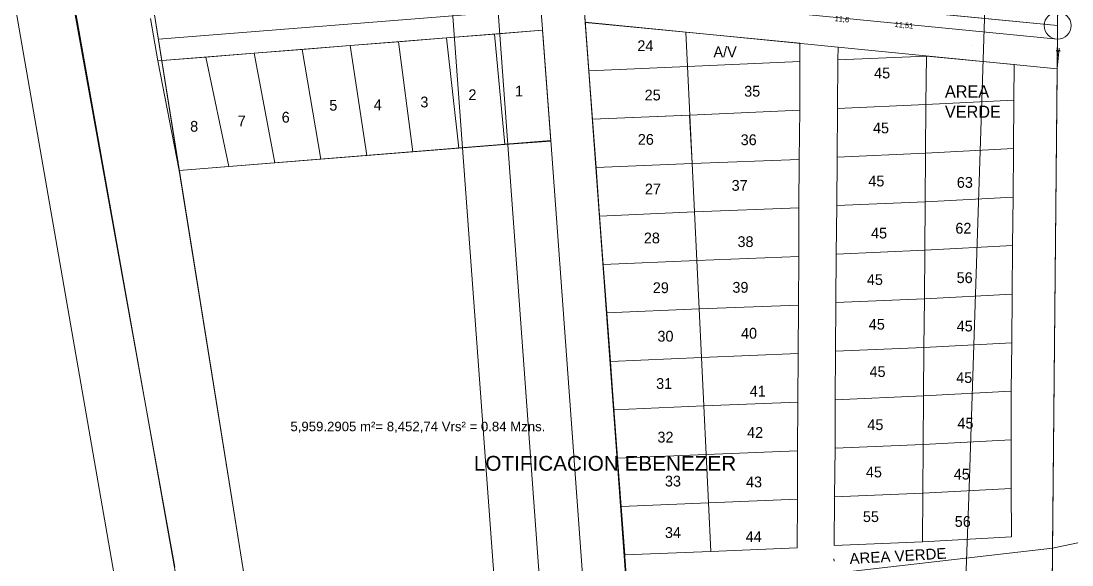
# Model space of a CAD drawing. Header units: millimetres. Extents: x 612493 to 615450, y 1317139 to 1319419.
# Drawn here: x 613604.8 to 613799.8, y 1318093.2 to 1318194.1 of the extents above; entities that cross this region are included whole.
import ezdxf

# ---------------------------------------------------------------- set-up
doc = ezdxf.new("R2010")
doc.units = ezdxf.units.MM
for name, color, linetype in [('2', 7, 'Continuous'), ('CVL_CUADCON_LIN', 8, 'Continuous'), ('CVL_CUADCON_TX', 2, 'Continuous')]:
    doc.layers.add(name, color=color, linetype=linetype)
doc.styles.add('ARIAL', font='arial.ttf', dxfattribs={"width": 0.8, "height": 0.039688})
doc.styles.add('MtXpl_Utsaah', font='')
doc.styles.add('PUNTOS PI', font='arial.ttf', dxfattribs={"height": 2})
doc.styles.get("Standard").update_dxf_attribs({"font": 'TCCM____.TTF'})
doc.styles.add('TXT 300', font='arial.ttf', dxfattribs={"height": 0.06})
doc.styles.get('MtXpl_Utsaah').set_extended_font_data('Utsaah')

# ---------------------------------------------------------------- blocks, each defined once
blk = doc.blocks.new('FLECHA1')
at = {"color": 1}
blk.add_line((-1, 0), (0.5, 0), dxfattribs=at)
at = {"color": 4}
blk.add_line((-0.25, -0.25), (0.25, 0.25), dxfattribs=at)

msp = doc.modelspace()

# ---------------------------------------------------------------- linework, layer by layer
at = {"layer": '2', "color": 1, "lineweight": 0}
for p, q in [((613578.22, 1318343.26), (613622.73, 1318087.86)), ((613590.04, 1318335.61), (613634.72, 1318084.8))]:
    msp.add_line(p, q, dxfattribs=at)
at = {"layer": 'CVL_CUADCON_LIN', "color": 1, "lineweight": 0}
for p, q in [((613717.78, 1318080.18), (613697.27, 1318360.91)), ((613647.34, 1318084), (613606.13, 1318341.77)), ((613798.44, 1318329.38), (613796.05, 1318087.84)), ((613797.09, 1318193.23), (613798.44, 1318329.38)), ((613697.41, 1318249.26), (613703.06, 1318171.9)), ((613634.17, 1318166.39), (613621.89, 1318243.22)), ((613634.17, 1318166.39), (613625.8, 1318219.01)), ((613699.49, 1318220.82), (613703.06, 1318171.9)), ((613708.89, 1318201.85), (613797.09, 1318193.23)), ((613709.48, 1318193.87), (613708.89, 1318201.85)), ((613797.07, 1318190.73), (613709.07, 1318199.36)), ((613709.07, 1318199.36), (613714.8, 1318122.01)), ((613630.28, 1318190.68), (613701.27, 1318196.35)), ((613630.19, 1318186.68), (613628.83, 1318194.57)), ((613709.47, 1318193.81), (613710.14, 1318184.84)), ((613728.14, 1318191.98), (613709.47, 1318193.81)), ((613709.48, 1318193.87), (613797.01, 1318185.23)), ((613717.34, 1318087.3), (613709.48, 1318193.87)), ((613797.01, 1318185.23), (613709.48, 1318193.87)), ((613774.58, 1318195.43), (613797.09, 1318193.23)), ((613630.19, 1318186.68), (613701.56, 1318192.36)), ((613692.64, 1318191.65), (613701.56, 1318192.36)), ((613701.56, 1318192.36), (613703.06, 1318171.9)), ((613701.56, 1318192.36), (613703.07, 1318171.79)), ((613728.45, 1318185.64), (613728.14, 1318191.98)), ((613728.14, 1318191.98), (613728.45, 1318185.64)), ((613749.28, 1318189.94), (613728.14, 1318191.98)), ((613797.09, 1318193.23), (613797.01, 1318185.23)), ((613665.88, 1318189.52), (613674.8, 1318190.23)), ((613674.8, 1318190.23), (613683.72, 1318190.94)), ((613677.46, 1318169.85), (613674.8, 1318190.23)), ((613674.8, 1318190.23), (613677.46, 1318169.85)), ((613683.72, 1318190.94), (613692.64, 1318191.65)), ((613685.99, 1318170.53), (613683.72, 1318190.94)), ((613683.72, 1318190.94), (613685.99, 1318170.53)), ((613694.53, 1318171.21), (613692.64, 1318191.65)), ((613692.64, 1318191.65), (613694.53, 1318171.21)), ((613749.29, 1318186.55), (613749.28, 1318189.94)), ((613796.13, 1318096.34), (613797.07, 1318190.73)), ((613639.11, 1318187.39), (613648.03, 1318188.1)), ((613648.03, 1318188.1), (613656.96, 1318188.81)), ((613651.86, 1318167.81), (613648.03, 1318188.1)), ((613648.03, 1318188.1), (613651.86, 1318167.81)), ((613656.96, 1318188.81), (613665.88, 1318189.52)), ((613660.4, 1318168.49), (613656.96, 1318188.81)), ((613656.96, 1318188.81), (613660.4, 1318168.49)), ((613668.93, 1318169.17), (613665.88, 1318189.52)), ((613665.88, 1318189.52), (613668.93, 1318169.17)), ((613756.33, 1318186.85), (613756.36, 1318189.2)), ((613797.02, 1318185.29), (613797.39, 1318189.05)), ((613630.19, 1318186.68), (613639.11, 1318187.39)), ((613634.17, 1318166.39), (613630.19, 1318186.68)), ((613634.17, 1318166.39), (613630.19, 1318186.68)), ((613643.33, 1318167.12), (613639.11, 1318187.39)), ((613639.11, 1318187.39), (613643.33, 1318167.12)), ((613728.45, 1318185.64), (613749.29, 1318186.55)), ((613749.29, 1318186.55), (613728.45, 1318185.64)), ((613749.26, 1318177.55), (613749.29, 1318186.55)), ((613756.33, 1318186.85), (613756.26, 1318177.85)), ((613772.74, 1318187.57), (613756.33, 1318186.85)), ((613772.66, 1318178.57), (613772.74, 1318187.57)), ((613772.66, 1318178.57), (613772.74, 1318187.57)), ((613772.74, 1318187.57), (613789.05, 1318186.01)), ((613789.05, 1318186.01), (613788.99, 1318179.43)), ((613710.14, 1318184.84), (613728.45, 1318185.64)), ((613728.44, 1318185.64), (613710.14, 1318184.84)), ((613710.14, 1318184.84), (613710.8, 1318175.86)), ((613728.88, 1318176.65), (613728.44, 1318185.64)), ((613728.45, 1318185.64), (613728.88, 1318176.65)), ((613797.01, 1318185.23), (613796.13, 1318096.34)), ((613756.26, 1318177.85), (613772.66, 1318178.57)), ((613772.66, 1318178.57), (613756.26, 1318177.85)), ((613772.59, 1318169.57), (613772.66, 1318178.57)), ((613772.66, 1318178.57), (613772.59, 1318169.57)), ((613788.99, 1318179.43), (613772.66, 1318178.57)), ((613788.99, 1318179.43), (613772.66, 1318178.57)), ((613788.91, 1318170.43), (613788.99, 1318179.43)), ((613710.8, 1318175.86), (613728.88, 1318176.65)), ((613728.78, 1318176.64), (613710.8, 1318175.86)), ((613729.31, 1318167.66), (613728.78, 1318176.64)), ((613728.88, 1318176.65), (613749.26, 1318177.55)), ((613749.26, 1318177.55), (613728.88, 1318176.65)), ((613728.88, 1318176.65), (613729.31, 1318167.66)), ((613749.16, 1318168.42), (613749.26, 1318177.55)), ((613756.26, 1318177.85), (613756.19, 1318168.85)), ((613710.8, 1318175.86), (613711.47, 1318166.89)), ((613703.06, 1318171.9), (613634.17, 1318166.39)), ((613634.17, 1318166.39), (613703.06, 1318171.9)), ((613703.06, 1318171.9), (613634.17, 1318166.39)), ((613703.06, 1318171.9), (613634.17, 1318166.39)), ((613685.99, 1318170.53), (613677.46, 1318169.85)), ((613694.53, 1318171.21), (613685.99, 1318170.53)), ((613703.07, 1318171.79), (613694.53, 1318171.21)), ((613703.06, 1318171.9), (613709.88, 1318078.95)), ((613788.91, 1318170.43), (613772.59, 1318169.57)), ((613772.59, 1318169.57), (613788.91, 1318170.43)), ((613788.84, 1318161.43), (613788.91, 1318170.43)), ((613660.4, 1318168.49), (613651.86, 1318167.81)), ((613668.93, 1318169.17), (613660.4, 1318168.49)), ((613677.46, 1318169.85), (613668.93, 1318169.17)), ((613729.31, 1318167.66), (613749.16, 1318168.42)), ((613749.16, 1318168.42), (613729.31, 1318167.66)), ((613749.11, 1318159.42), (613749.16, 1318168.42)), ((613756.19, 1318168.85), (613756.11, 1318159.85)), ((613756.19, 1318168.85), (613772.59, 1318169.57)), ((613772.59, 1318169.57), (613756.19, 1318168.85)), ((613772.59, 1318169.57), (613772.52, 1318160.57)), ((613772.52, 1318160.57), (613772.59, 1318169.57)), ((613643.33, 1318167.12), (613634.17, 1318166.39)), ((613647.34, 1318084), (613634.17, 1318166.39)), ((613651.86, 1318167.81), (613643.33, 1318167.12)), ((613711.47, 1318166.89), (613729.31, 1318167.66)), ((613729.31, 1318167.66), (613711.47, 1318166.89)), ((613711.47, 1318166.89), (613712.14, 1318157.91)), ((613729.74, 1318158.67), (613729.31, 1318167.66)), ((613729.31, 1318167.66), (613729.74, 1318158.67)), ((613756.11, 1318159.85), (613772.52, 1318160.57)), ((613772.52, 1318160.57), (613756.11, 1318159.85)), ((613772.52, 1318160.57), (613772.44, 1318151.57)), ((613772.44, 1318151.57), (613772.52, 1318160.57)), ((613772.52, 1318160.57), (613788.84, 1318161.43)), ((613788.84, 1318161.43), (613772.52, 1318160.57)), ((613788.75, 1318152.43), (613788.84, 1318161.43)), ((613712.14, 1318157.91), (613729.74, 1318158.67)), ((613729.74, 1318158.67), (613712.14, 1318157.91)), ((613729.74, 1318158.67), (613749.11, 1318159.42)), ((613749.11, 1318159.42), (613729.74, 1318158.67)), ((613730.18, 1318149.68), (613729.74, 1318158.67)), ((613729.74, 1318158.67), (613730.18, 1318149.68)), ((613749.06, 1318150.42), (613749.11, 1318159.42)), ((613756.11, 1318159.85), (613756.03, 1318150.86)), ((613712.14, 1318157.91), (613712.8, 1318148.94)), ((613756.03, 1318150.86), (613755.95, 1318141.86)), ((613756.03, 1318150.86), (613772.44, 1318151.57)), ((613772.44, 1318151.57), (613756.03, 1318150.86)), ((613772.44, 1318151.57), (613772.37, 1318142.57)), ((613772.37, 1318142.57), (613772.44, 1318151.57)), ((613772.44, 1318151.57), (613788.75, 1318152.43)), ((613788.75, 1318152.43), (613772.44, 1318151.57)), ((613788.66, 1318143.43), (613788.75, 1318152.43)), ((613712.8, 1318148.94), (613730.18, 1318149.68)), ((613730.18, 1318149.68), (613712.8, 1318148.94)), ((613712.8, 1318148.94), (613713.47, 1318139.96)), ((613730.18, 1318149.68), (613749.06, 1318150.42)), ((613749.06, 1318150.42), (613730.18, 1318149.68)), ((613730.61, 1318140.69), (613730.18, 1318149.68)), ((613730.18, 1318149.68), (613730.61, 1318140.69)), ((613749.01, 1318141.42), (613749.06, 1318150.42)), ((613772.37, 1318142.57), (613788.66, 1318143.43)), ((613788.66, 1318143.43), (613772.37, 1318142.57)), ((613788.58, 1318134.43), (613788.66, 1318143.43)), ((613730.61, 1318140.69), (613749.01, 1318141.42)), ((613749.01, 1318141.42), (613730.61, 1318140.69)), ((613748.96, 1318132.42), (613749.01, 1318141.42)), ((613755.95, 1318141.86), (613755.91, 1318132.86)), ((613755.95, 1318141.86), (613772.37, 1318142.57)), ((613772.37, 1318142.57), (613755.95, 1318141.86)), ((613772.37, 1318142.57), (613772.29, 1318133.57)), ((613772.29, 1318133.57), (613772.37, 1318142.57)), ((614011.82, 1318142.52), (613796.13, 1318096.34)), ((613713.47, 1318139.96), (613730.61, 1318140.69)), ((613730.61, 1318140.69), (613713.47, 1318139.96)), ((613713.47, 1318139.96), (613714.13, 1318130.98)), ((613731.04, 1318131.7), (613730.61, 1318140.69)), ((613730.61, 1318140.69), (613731.04, 1318131.7)), ((613755.91, 1318132.86), (613772.29, 1318133.57)), ((613772.29, 1318133.57), (613755.91, 1318132.86)), ((613772.29, 1318133.57), (613772.22, 1318124.57)), ((613772.22, 1318124.57), (613772.29, 1318133.57)), ((613772.29, 1318133.57), (613788.58, 1318134.43)), ((613788.58, 1318134.43), (613772.29, 1318133.57)), ((613788.5, 1318125.43), (613788.58, 1318134.43)), ((613714.13, 1318130.98), (613731.04, 1318131.7)), ((613731.04, 1318131.7), (613714.13, 1318130.98)), ((613731.04, 1318131.7), (613748.96, 1318132.42)), ((613748.96, 1318132.42), (613731.04, 1318131.7)), ((613731.48, 1318122.71), (613731.04, 1318131.7)), ((613731.04, 1318131.7), (613731.48, 1318122.71)), ((613748.92, 1318123.42), (613748.96, 1318132.42)), ((613755.91, 1318132.86), (613755.84, 1318123.86)), ((613714.13, 1318130.98), (613714.8, 1318122.01)), ((613772.22, 1318124.57), (613788.5, 1318125.43)), ((613788.5, 1318125.43), (613772.22, 1318124.57)), ((613788.48, 1318116.43), (613788.5, 1318125.43)), ((613755.84, 1318123.86), (613755.8, 1318114.86)), ((613755.84, 1318123.86), (613772.22, 1318124.57)), ((613772.22, 1318124.57), (613755.84, 1318123.86)), ((613772.22, 1318124.57), (613772.15, 1318115.57)), ((613772.15, 1318115.57), (613772.22, 1318124.57)), ((613714.8, 1318122.01), (613731.48, 1318122.71)), ((613731.48, 1318122.71), (613714.8, 1318122.01)), ((613714.8, 1318122.01), (613715.47, 1318113.03)), ((613714.8, 1318122.01), (613717.34, 1318087.3)), ((613731.48, 1318122.71), (613748.92, 1318123.42)), ((613748.92, 1318123.42), (613731.48, 1318122.71)), ((613731.91, 1318113.72), (613731.48, 1318122.71)), ((613731.48, 1318122.71), (613731.91, 1318113.72)), ((613748.87, 1318114.42), (613748.92, 1318123.42)), ((613772.15, 1318115.57), (613788.48, 1318116.43)), ((613788.48, 1318116.43), (613772.15, 1318115.57)), ((613788.45, 1318107.43), (613788.48, 1318116.43)), ((613731.91, 1318113.72), (613748.87, 1318114.42)), ((613748.87, 1318114.42), (613731.91, 1318113.72)), ((613748.82, 1318105.42), (613748.87, 1318114.42)), ((613755.8, 1318114.86), (613755.72, 1318105.86)), ((613755.8, 1318114.86), (613772.15, 1318115.57)), ((613772.15, 1318115.57), (613755.8, 1318114.86)), ((613772.07, 1318106.55), (613772.15, 1318115.57)), ((613772.15, 1318115.57), (613772.09, 1318106.55)), ((613715.47, 1318113.03), (613731.91, 1318113.72)), ((613731.91, 1318113.72), (613715.47, 1318113.03)), ((613715.47, 1318113.03), (613716.13, 1318104.06)), ((613732.34, 1318104.73), (613731.91, 1318113.72)), ((613731.91, 1318113.72), (613732.34, 1318104.73)), ((613755.72, 1318105.86), (613772.07, 1318106.55)), ((613772.07, 1318106.55), (613755.72, 1318105.86)), ((613772.09, 1318106.55), (613772, 1318097.55)), ((613772, 1318097.55), (613772.07, 1318106.55)), ((613772.09, 1318106.55), (613788.45, 1318107.43)), ((613788.45, 1318107.43), (613772.09, 1318106.55)), ((613788.54, 1318098.43), (613788.45, 1318107.43)), ((613716.13, 1318104.06), (613732.34, 1318104.73)), ((613732.34, 1318104.73), (613716.13, 1318104.06)), ((613716.13, 1318104.06), (613716.8, 1318095.08)), ((613732.34, 1318104.73), (613748.82, 1318105.42)), ((613748.82, 1318105.42), (613732.34, 1318104.73)), ((613732.77, 1318095.74), (613732.34, 1318104.73)), ((613732.34, 1318104.73), (613732.77, 1318095.74)), ((613748.76, 1318096.42), (613748.82, 1318105.42)), ((613755.72, 1318105.86), (613755.65, 1318096.86)), ((613772, 1318097.55), (613788.54, 1318098.43)), ((613796.13, 1318096.34), (613717.34, 1318087.3)), ((613717.34, 1318087.3), (613796.13, 1318096.34)), ((613717.34, 1318087.3), (613796.13, 1318096.34)), ((613732.77, 1318095.74), (613748.76, 1318096.42)), ((613755.65, 1318096.86), (613772, 1318097.55)), ((613796.13, 1318096.34), (613796.05, 1318087.84)), ((613716.8, 1318095.08), (613732.77, 1318095.74)), ((613755.66, 1318093.94), (613755.59, 1318094.37))]:
    msp.add_line(p, q, dxfattribs=at)
at = {"layer": 'CVL_CUADCON_LIN', "color": 1, "lineweight": 0, "ltscale": 0.5}
for p, q in [((613787.97, 1318331.88), (613780.71, 1318107.53)), ((613675.07, 1318328.91), (613692.69, 1318089.01)), ((613606.46, 1318242.01), (613633.31, 1318092.81)), ((613692.81, 1318202.66), (613701.07, 1318089.62)), ((613779.9, 1318085.92), (613780.71, 1318107.53))]:
    msp.add_line(p, q, dxfattribs=at)
at = {"layer": 'CVL_CUADCON_LIN', "color": 1, "lineweight": 0}
msp.add_circle((613797.09, 1318193.23), 2.5, dxfattribs=at)

# ---------------------------------------------------------------- block references
at = {"layer": 'CVL_CUADCON_LIN', "color": 1, "lineweight": 0, "xscale": 0.5, "yscale": 0.5, "zscale": 0.5, "rotation": 354.3585756705887}
msp.add_blockref('FLECHA1', (613797.34, 1318188.55), dxfattribs=at)

# ---------------------------------------------------------------- texts
at = {"color": 1, "lineweight": 0, "style": 'MtXpl_Utsaah'}
for s, height, p in [('24', 2, (613719.14, 1318188.5)), ('A/V', 2, (613733.26, 1318187.36)), ('45', 2, (613763.06, 1318183.43)), ('1', 2, (613696.45, 1318180.09)), ('35', 2, (613738.95, 1318180.06)), ('AREA', 2.25, (613776.19, 1318179.89)), ('3', 2, (613678.88, 1318178.06)), ('2', 2, (613687.8, 1318179.41)), ('25', 2, (613720.49, 1318179.35)), ('5', 2, (613661.99, 1318177.46)), ('4', 2, (613670.23, 1318177.53)), ('VERDE', 2.25, (613776.19, 1318176.14)), ('7', 2, (613645.01, 1318174.55)), ('6', 2, (613653.16, 1318175.24)), ('8', 2, (613636.18, 1318173.55)), ('45', 2, (613762.84, 1318173.25)), ('26', 2, (613719.22, 1318171.13)), ('36', 2, (613738.3, 1318171.06)), ('37', 2, (613736.62, 1318162.6)), ('45', 2, (613761.98, 1318163.41)), ('63', 2, (613778.4, 1318163.15)), ('27', 2, (613720.53, 1318161.93)), ('62', 2, (613778.13, 1318154.66)), ('28', 2, (613720.34, 1318152.85)), ('45', 2, (613762.48, 1318153.76)), ('38', 2, (613737.71, 1318152.17)), ('45', 2, (613761.71, 1318145.14)), ('56', 2, (613778.36, 1318145.49)), ('29', 2, (613722, 1318143.63)), ('39', 2, (613736.77, 1318143.7)), ('40', 2, (613738.36, 1318135.19)), ('45', 2, (613762.07, 1318136.86)), ('45', 2, (613778.37, 1318136.52)), ('30', 2, (613722.86, 1318134.64)), ('45', 2, (613762.2, 1318128.08)), ('31', 2, (613722.62, 1318125.87)), ('45', 2, (613778.28, 1318126.97)), ('41', 2, (613739.98, 1318124.45)), ('45', 2, (613761.8, 1318118.24)), ('45', 2, (613778.51, 1318118.51)), ('32', 2, (613722.86, 1318115.93)), ('42', 2, (613739.49, 1318116.8)), ('45', 2, (613761.53, 1318109.46)), ('45', 2, (613777.83, 1318109.07)), ('33', 2, (613724.25, 1318107.78)), ('43', 2, (613739.29, 1318107.62)), ('55', 2, (613760.97, 1318101.19)), ('56', 2, (613778.01, 1318100.3)), ('34', 2, (613724.25, 1318098.24)), ('44', 2, (613739.24, 1318097.49))]:
    msp.add_text(s, height=height, dxfattribs=at).set_placement(p)
at = {"color": 1, "lineweight": 0, "char_height": 1, "attachment_point": 5, "rotation": 354.4141}
for s, insert in [('11,6', (613757.08, 1318194.34)), ('11,6', (613757.08, 1318194.34)), ('11,51', (613768.58, 1318193.22)), ('11,51', (613768.58, 1318193.22))]:
    msp.add_mtext(s, dxfattribs=dict(at, insert=insert))
at = {"layer": 'CVL_CUADCON_LIN', "color": 1, "lineweight": 0, "style": 'TXT 300'}
msp.add_text('5,959.2905 m²= 8,452,74 Vrs² = 0.84 Mzns.', height=1.75, dxfattribs=at).set_placement((613654.78, 1318118.03))
msp.add_text('AREA VERDE', height=2, rotation=3.2571, dxfattribs=at).set_placement((613758.54, 1318093.39))
at = {"layer": 'CVL_CUADCON_LIN', "color": 1, "lineweight": 0, "char_height": 0.0397, "attachment_point": 5, "style": 'ARIAL'}
for s, insert, rotation in [('\\A1;16.43mts', (613764.8, 1318191.17), 354.5358), ('\\A1;16.39mts', (613781.15, 1318189.47), 354.5497)]:
    msp.add_mtext(s, dxfattribs=dict(at, insert=insert, rotation=rotation))
at = {"layer": 'CVL_CUADCON_TX', "color": 1, "lineweight": 0, "style": 'PUNTOS PI'}
msp.add_text('LOTIFICACION EBENEZER', height=2.75, dxfattribs=at).set_placement((613688.8, 1318110.7))

doc.saveas('drawing.dxf')
